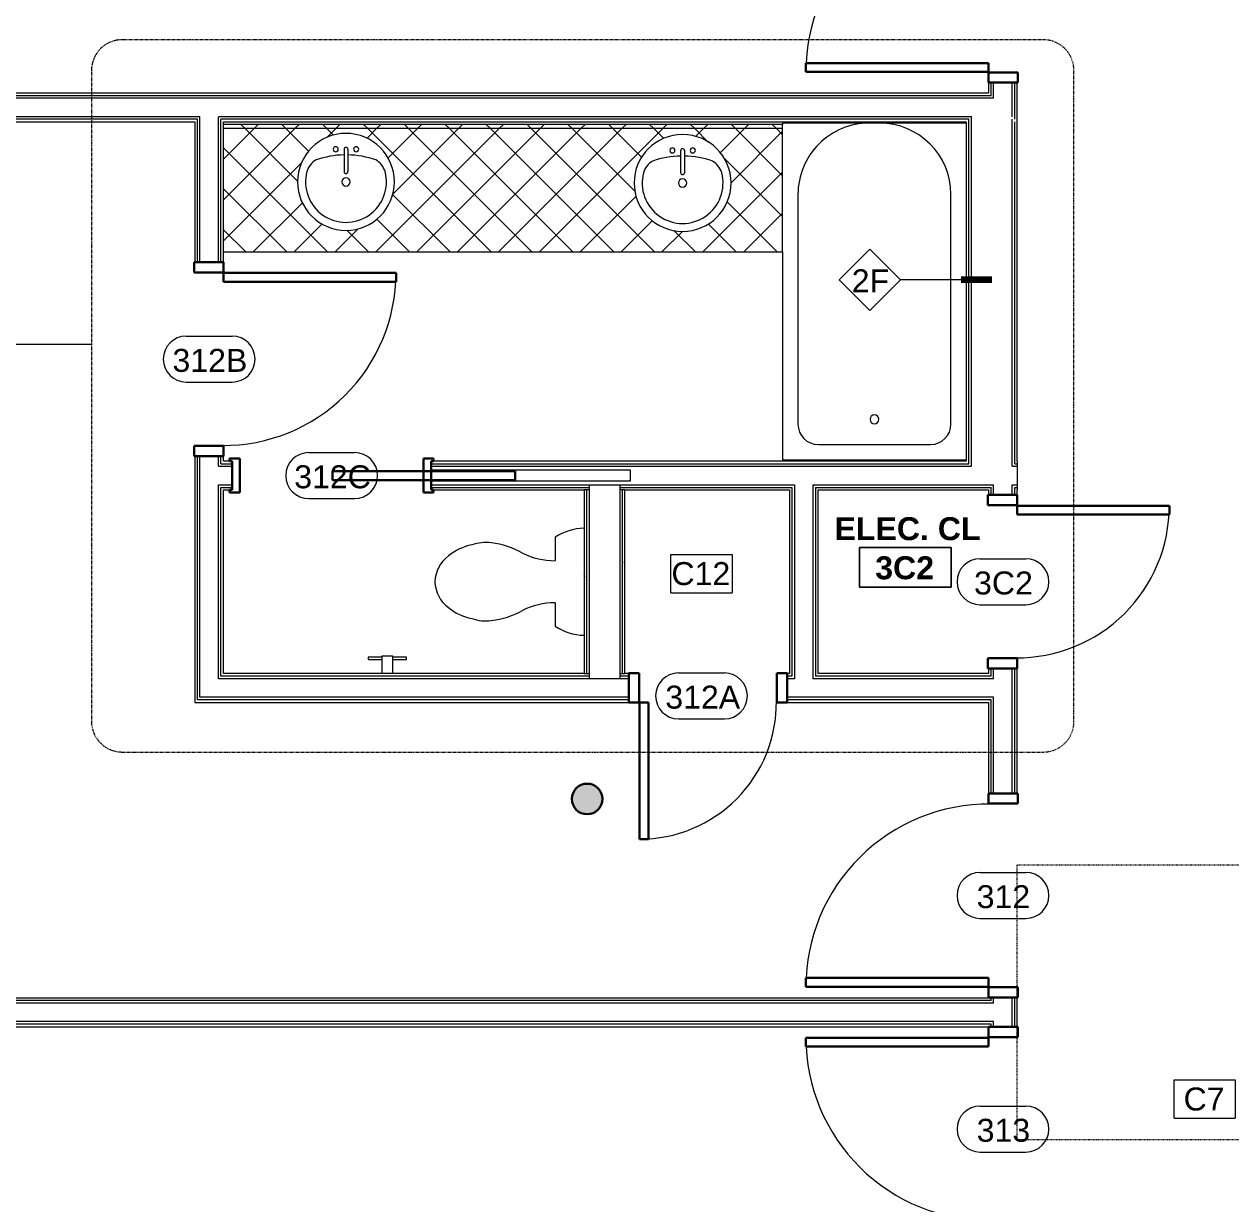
# Model space of a CAD drawing. Header units: inches. Extents: x -1176 to 1474, y -2632 to 978.
# Drawn here: x -844.5 to -607.9, y 232 to 463.2 of the extents above; entities that cross this region are included whole.
import ezdxf

# ---------------------------------------------------------------- set-up
doc = ezdxf.new("R2010")
doc.units = ezdxf.units.IN
doc.header["$MEASUREMENT"] = 0
doc.linetypes.add('Dash', pattern=[0.25, 0.125, -0.125])
doc.linetypes.add('Dash Dot 3_16_', pattern=[0.3125, 0.1875, -0.0625, 0, -0.0625])
for name, color, linetype, lineweight in [('A-ANNO-KEYN', 231, 'Continuous', 9), ('A-ANNO-SYMB', 150, 'Continuous', 9), ('A-AREA-IDEN', 2, 'Continuous', 9), ('A-DOOR', 31, 'Continuous', 18), ('A-DOOR-FRAM', 31, 'Continuous', 30), ('A-DOOR-IDEN', 31, 'Continuous', 9), ('A-GENM', 13, 'Continuous', 18), ('A-WALL', 113, 'Continuous', 18), ('A-WALL-IDEN', 211, 'Continuous', 9), ('A-WALL-PATT', 111, 'Continuous', 18), ('I-WALL', 2, 'Continuous', 18), ('P-SANR-FIXT', 6, 'Continuous', 9), ('Q-CASE', 31, 'Continuous', 9), ('S-COLS', 52, 'Continuous', 18)]:
    doc.layers.add(name, color=color, linetype=linetype, lineweight=lineweight)
doc.styles.add('Arial', font='arial.ttf', dxfattribs={"height": 4.5})
doc.styles.add('Swis721 Lt BT', font='swissl.ttf', dxfattribs={"height": 4.5})
doc.styles.add('Swis721 Lt BT_B', font='', dxfattribs={"height": 4.5})
doc.styles.get('Swis721 Lt BT_B').set_extended_font_data('Swis721 Lt BT', bold=True)
pattern_1 = [(45, (758.174, -443.561), (-4.006467, 4.006467), []), (135, (758.174, -443.561), (-4.006467, -4.006467), [])]
pattern_2 = [(0, (0, 0), (15.36, 3.84), [0.634, -10.886, 0.634, -10.886, -61.44]), (0, (0, 0), (15.36, 3.84), [-23.04, 0.634, -22.406, 0.634, -10.886, -26.88]), (0, (0, 0), (15.36, 3.84), [-57.6, 0.634, -7.046, 0.634, -18.566]), (120, (5.76, 1.92), (-11.005538, 11.38215), [0.634, -10.886, 0.634, -10.886, -61.44]), (120, (5.76, 1.92), (-11.005538, 11.38215), [-23.04, 0.634, -22.406, 0.634, -10.886, -26.88]), (120, (5.76, 1.92), (-11.005538, 11.38215), [-57.6, 0.634, -7.046, 0.634, -18.566]), (240, (7.68, 9.6), (-4.354462, -15.22215), [0.634, -10.886, 0.634, -10.886, -61.44]), (240, (7.68, 9.6), (-4.354462, -15.22215), [-23.04, 0.634, -22.406, 0.634, -10.886, -26.88]), (240, (7.68, 9.6), (-4.354462, -15.22215), [-57.6, 0.634, -7.046, 0.634, -18.566])]

# ---------------------------------------------------------------- blocks, each defined once
blk = doc.blocks.new('Concrete-Round-Column - 10_-7020184-3rd Floor Construction')
at = {"layer": 'S-COLS', "lineweight": 9}
blk.add_hatch(color=7, dxfattribs=at).paths.add_polyline_path([(0, -3), (1.15, -2.77), (2.12, -2.12), (2.77, -1.15), (3, 0), (2.77, 1.15), (2.12, 2.12), (1.15, 2.77), (0, 3), (-1.15, 2.77), (-2.12, 2.12), (-2.77, 1.15), (-3, 0), (-2.77, -1.15), (-2.12, -2.12), (-1.15, -2.77)], flags=0)
at = {"layer": 'S-COLS', "color": 8, "lineweight": 30}
for start, end in [(360, 180), (180, 360)]:
    blk.add_arc((0, 0), 3, start, end, dxfattribs=at)
blk = doc.blocks.new('Single Flush - D1 3_ X 8_-8249534-3rd Floor Construction')
at = {"layer": 'A-DOOR', "lineweight": 30}
for p, q in [((16.15625, 38.625), (16.15625, 2.8125)), ((17.90625, 38.625), (16.15625, 38.625)), ((17.90625, 2.8125), (17.90625, 38.625)), ((16.15625, 2.8125), (17.90625, 2.8125))]:
    blk.add_line(p, q, dxfattribs=at)
at = {"layer": 'A-DOOR', "lineweight": 9}
blk.add_arc((17.90625, 2.8125), 35.8125, 90, 180.5, dxfattribs=at)
at = {"layer": 'A-DOOR-FRAM'}
for p, q in [((-20, -2.9375), (-20, 2.8125)), ((-20, 2.8125), (-18, 2.8125)), ((-18, -2.9375), (-18, 2.8125)), ((18.000004, -2.9375), (18.000004, 2.8125)), ((18.000004, 2.8125), (20.000004, 2.8125)), ((20.000004, -2.9375), (20.000004, 2.8125)), ((-20, -2.9375), (-18, -2.9375)), ((18.000004, -2.9375), (20.000004, -2.9375))]:
    blk.add_line(p, q, dxfattribs=at)
blk = doc.blocks.new('C-Counter Top - ADJ HEIGHT-8523263-3rd Floor Construction')
at = {"layer": 'Q-CASE'}
h = blk.add_hatch(dxfattribs=at)
h.set_pattern_fill('FP_4', color=256, style=0, pattern_type=2)
h.set_pattern_definition(pattern_1)
h.paths.add_polyline_path([(62.35, -0.75), (62.35, 0), (-47.26, 0), (-47.26, -0.75), (-3.11, -0.75)], flags=0)
h = blk.add_hatch(dxfattribs=at)
h.set_pattern_fill('FP_4', color=256, style=0, pattern_type=2)
h.set_pattern_definition(pattern_1)
h.paths.add_polyline_path([(33.47, -25), (62.35, -25), (62.35, -0.75), (-47.26, -0.75), (-47.26, -25), (33.23, -25)], flags=0)
h.paths.add_polyline_path([(42.73, -20.98), (40.61, -20.74), (38.61, -20.03), (36.81, -18.9), (35.3, -17.4), (34.17, -15.6), (33.47, -13.59), (33.23, -11.48), (33.47, -9.36), (34.17, -7.35), (35.3, -5.55), (36.81, -4.05), (38.61, -2.92), (40.61, -2.21), (42.73, -1.98), (44.84, -2.21), (46.85, -2.92), (48.65, -4.05), (50.16, -5.55), (51.29, -7.35), (51.99, -9.36), (52.23, -11.48), (51.99, -13.59), (51.29, -15.6), (50.16, -17.4), (48.65, -18.9), (46.85, -20.03), (44.84, -20.74)], flags=0)
h.paths.add_polyline_path([(-23.26, -20.76), (-25.38, -20.52), (-27.38, -19.82), (-29.19, -18.69), (-30.69, -17.18), (-31.82, -15.38), (-32.52, -13.38), (-32.76, -11.26), (-32.52, -9.15), (-31.82, -7.14), (-30.69, -5.34), (-29.19, -3.83), (-27.38, -2.7), (-25.38, -2), (-23.26, -1.76), (-21.15, -2), (-19.14, -2.7), (-17.34, -3.83), (-15.83, -5.34), (-14.7, -7.14), (-14, -9.15), (-13.76, -11.26), (-14, -13.38), (-14.7, -15.38), (-15.83, -17.18), (-17.34, -18.69), (-19.14, -19.82), (-21.15, -20.52)], flags=0)
for p, q in [((62.35, 0), (-47.26, 0)), ((62.35, -0.75), (62.35, 0)), ((-47.26, -0.75), (62.35, -0.75)), ((62.35, -25), (62.35, -0.75)), ((-47.26, -25), (62.35, -25))]:
    blk.add_line(p, q, dxfattribs=at)
blk = doc.blocks.new('Sink Vanity-Round - 19_ x 19_-V8-3rd Floor Construction')
at = {"layer": 'P-SANR-FIXT'}
for p, q in [((3.43, -9.73), (3.43, -5.36)), ((4.18, -9.73), (4.18, -5.36))]:
    blk.add_line(p, q, dxfattribs=at)
for centre, radius, start, end in [((3.81, -3.35), 9.5, 90, 270), ((3.81, -3.35), 9.5, 270, 90), ((3.81, -3.35), 7.93, 345.3071, 194.6929), ((3.81, -3.35), 0.812, 0, 180), ((3.81, -3.35), 0.812, 180, 0), ((0.05, -4.11), 4.12, 197.8096, 239.2073), ((3.81, -5.36), 0.375, 0, 180), ((7.56, -4.11), 4.12, 300.7927, 342.1904), ((3.81, 9.17), 17.81, 250.7914, 268.7933), ((1.81, -9.73), 0.5, 0, 180), ((3.81, 9.17), 17.81, 271.2067, 289.2086), ((5.81, -9.73), 0.5, 0, 180), ((1.81, -9.73), 0.5, 180, 0), ((3.81, -9.73), 0.375, 180, 0), ((5.81, -9.73), 0.5, 180, 0)]:
    blk.add_arc(centre, radius, start, end, dxfattribs=at)
blk = doc.blocks.new('Sink Vanity-Round - 19_ x 19_-4918671-3rd Floor Construction')
at = {"layer": 'P-SANR-FIXT'}
for p, q in [((3.43, 9.73), (3.43, 5.36)), ((4.18, 9.73), (4.18, 5.36))]:
    blk.add_line(p, q, dxfattribs=at)
for centre, radius, start, end in [((3.81, 3.35), 9.5, 90, 270), ((3.81, 3.35), 9.5, 270, 90), ((1.81, 9.73), 0.5, 360, 180), ((1.81, 9.73), 0.5, 180, 360), ((3.81, 9.73), 0.375, 360, 180), ((5.81, 9.73), 0.5, 0, 180), ((5.81, 9.73), 0.5, 180, 360), ((0.05, 4.11), 4.12, 120.7927, 162.1904), ((3.81, -9.17), 17.81, 91.2067, 109.2086), ((3.81, -9.17), 17.81, 70.7914, 88.7933), ((7.56, 4.11), 4.12, 17.8096, 59.2073), ((3.81, 3.35), 7.93, 165.3071, 14.6929), ((3.81, 5.36), 0.375, 180, 360), ((3.81, 3.35), 0.812, 360, 180), ((3.81, 3.35), 0.813, 180, 360)]:
    blk.add_arc(centre, radius, start, end, dxfattribs=at)
blk = doc.blocks.new('Single Flush - D1 3_ X 8_-8250001-3rd Floor Construction')
at = {"layer": 'A-DOOR', "lineweight": 30}
for p, q in [((16.15625, -2.8125), (17.90625, -2.8125)), ((16.15625, -38.625), (16.15625, -2.8125)), ((17.90625, -2.8125), (17.90625, -38.625)), ((17.90625, -38.625), (16.15625, -38.625))]:
    blk.add_line(p, q, dxfattribs=at)
at = {"layer": 'A-DOOR', "lineweight": 9}
blk.add_arc((17.90625, -2.8125), 35.8125, 179.5, 270, dxfattribs=at)
at = {"layer": 'A-DOOR-FRAM'}
for p, q in [((-20, 2.9375), (-20, -2.8125)), ((-20, 2.9375), (-18, 2.9375)), ((-18, 2.9375), (-18, -2.8125)), ((18.000004, 2.9375), (18.000004, -2.8125)), ((18.000004, 2.9375), (20.000004, 2.9375)), ((20.000004, 2.9375), (20.000004, -2.8125)), ((-20, -2.8125), (-18, -2.8125)), ((18.000004, -2.8125), (20.000004, -2.8125))]:
    blk.add_line(p, q, dxfattribs=at)
blk = doc.blocks.new('Single Flush - D2 2_10_ X 8_-8249392-3rd Floor Construction')
at = {"layer": 'A-DOOR', "lineweight": 30}
for p, q in [((15.15625, -2.8125), (16.90625, -2.8125)), ((15.15625, -36.625), (15.15625, -2.8125)), ((16.90625, -2.8125), (16.90625, -36.625)), ((16.90625, -36.625), (15.15625, -36.625))]:
    blk.add_line(p, q, dxfattribs=at)
at = {"layer": 'A-DOOR', "lineweight": 9}
blk.add_arc((16.90625, -2.8125), 33.8125, 179.5, 270, dxfattribs=at)
at = {"layer": 'A-DOOR-FRAM'}
for p, q in [((-19, 2.9375), (-19, -2.8125)), ((-19, 2.9375), (-17, 2.9375)), ((-17, 2.9375), (-17, -2.8125)), ((17.000004, 2.9375), (17.000004, -2.8125)), ((17.000004, 2.9375), (19.000004, 2.9375)), ((19.000004, 2.9375), (19.000004, -2.8125)), ((-19, -2.8125), (-17, -2.8125)), ((17.000004, -2.8125), (19.000004, -2.8125))]:
    blk.add_line(p, q, dxfattribs=at)
blk = doc.blocks.new('Tub-Rectangular-3D - Tub-Rectangular-3D 3-8522886-3rd Floor Construction')
at = {"layer": 'P-SANR-FIXT'}
for p, q in [((-2.97, 41), (-43.72, 41)), ((-43.72, 41), (-43.72, 5)), ((22.28, 41), (22.03, 41)), ((22.28, 5), (22.28, 41)), ((8.28, 38), (-36.72, 38)), ((-40.72, 34), (-40.72, 12)), ((22.28, 22), (22.28, 24)), ((-36.72, 8), (8.28, 8))]:
    blk.add_line(p, q, dxfattribs=at)
for centre, radius, start, end in [((-36.72, 34), 4, 90, 180), ((8.28, 24), 14, 360, 90), ((-35.77, 23), 0.875, 90, 270), ((-35.77, 23), 0.875, 270, 90), ((8.28, 22), 14, 270, 0), ((-36.72, 12), 4, 180, 270)]:
    blk.add_arc(centre, radius, start, end, dxfattribs=at)
blk = doc.blocks.new('P-Toilet-Floor-3D - Floor Mount-V21-3rd Floor Construction')
at = {"layer": 'P-SANR-FIXT'}
for p, q in [((-8.7, -8.31), (-4.13, -8.31)), ((4.13, -8.31), (8.7, -8.31))]:
    blk.add_line(p, q, dxfattribs=at)
for centre, radius, start, end in [((0.69, -2.25), 11.19, 181.9589, 212.8527), ((-0.69, -2.25), 11.19, 327.1473, 358.0411), ((-17.85, -8.46), 13.72, 332.9997, 0.6089), ((17.85, -8.46), 13.72, 179.3911, 207.0003), ((9.41, -22.94), 17.16, 151.2397, 172.7867), ((-9.41, -22.94), 17.16, 7.2133, 28.7603), ((0.88, -21.86), 8.56, 172.7867, 198.8936), ((-0.88, -21.86), 8.56, 341.1064, 7.2133), ((2.68, -22.72), 10.08, 190.9157, 219.9319), ((-2.68, -22.72), 10.08, 320.0681, 349.0843), ((0.18, -25.42), 6.45, 215.8378, 268.4031), ((-0.18, -25.42), 6.45, 271.5969, 324.1622)]:
    blk.add_arc(centre, radius, start, end, dxfattribs=at)
blk = doc.blocks.new('Single Flush Pocket - D5 3_ X 8_-6998484-3rd Floor Construction')
at = {"layer": 'A-DOOR', "lineweight": 30}
for p, q in [((0.1875, 0.875), (36, 0.875)), ((0.1875, -0.875), (0.1875, 0.875)), ((36, 0.875), (36, -0.875)), ((36, -0.875), (0.1875, -0.875))]:
    blk.add_line(p, q, dxfattribs=at)
at = {"layer": 'A-DOOR', "lineweight": 9}
blk.add_arc((36, -0.875), 35.8125, 179.5, 180, dxfattribs=at)
at = {"layer": 'A-DOOR-FRAM'}
for p, q in [((-20, 3.3125), (-20, 2.8125)), ((-20, 3.3125), (-18, 3.3125)), ((-20, 2.8125), (-19.5, 2.8125)), ((-19.5, 2.8125), (-19.5, -2.8125)), ((-18, 3.3125), (-18, -3.3125)), ((18.000004, 3.3125), (18.000004, -3.3125)), ((18.000004, 3.3125), (20.000004, 3.3125)), ((19.500004, 2.8125), (19.500004, -2.8125)), ((19.500004, 2.8125), (20.000004, 2.8125)), ((20.000004, 3.3125), (20.000004, 2.8125)), ((-20, -3.3125), (-20, -2.8125)), ((-20, -2.8125), (-19.5, -2.8125)), ((-20, -3.3125), (-18, -3.3125)), ((18.000004, -3.3125), (20.000004, -3.3125)), ((19.500004, -2.8125), (20.000004, -2.8125)), ((20.000004, -3.3125), (20.000004, -2.8125))]:
    blk.add_line(p, q, dxfattribs=at)
blk = doc.blocks.new('Single Flush - D2 2_3_ X 8_-8525730-3rd Floor Construction')
at = {"layer": 'A-DOOR', "lineweight": 30}
for p, q in [((11.65625, 29.625), (11.65625, 2.8125)), ((13.40625, 29.625), (11.65625, 29.625)), ((13.40625, 2.8125), (13.40625, 29.625)), ((11.65625, 2.8125), (13.40625, 2.8125))]:
    blk.add_line(p, q, dxfattribs=at)
at = {"layer": 'A-DOOR', "lineweight": 9}
blk.add_arc((13.40625, 2.8125), 26.8125, 90, 180.5, dxfattribs=at)
at = {"layer": 'A-DOOR-FRAM'}
for p, q in [((-15.5, -2.9375), (-15.5, 2.8125)), ((-15.5, 2.8125), (-13.5, 2.8125)), ((-13.5, -2.9375), (-13.5, 2.8125)), ((13.500004, -2.9375), (13.500004, 2.8125)), ((13.500004, 2.8125), (15.500004, 2.8125)), ((15.500004, -2.9375), (15.500004, 2.8125)), ((-15.5, -2.9375), (-13.5, -2.9375)), ((13.500004, -2.9375), (15.500004, -2.9375))]:
    blk.add_line(p, q, dxfattribs=at)
blk = doc.blocks.new('Single Flush - D2 3_ X 8_-8252914-3rd Floor Construction')
at = {"layer": 'A-DOOR', "color": 8, "lineweight": 30}
for p, q in [((-17.67, -14.5), (17.6, -8.28)), ((17.6, -8.28), (17.91, -10)), ((17.91, -10), (-17.36, -16.22)), ((-17.36, -16.22), (-17.67, -14.5))]:
    blk.add_line(p, q, dxfattribs=at)
at = {"layer": 'A-DOOR', "lineweight": 9}
blk.add_arc((17.91, -10), 35.81, 179.5, 190, dxfattribs=at)
at = {"layer": 'A-DOOR-FRAM', "color": 8}
for p, q in [((-20, -4.25), (-20, -10)), ((-20, -4.25), (-18, -4.25)), ((-18, -4.25), (-18, -10)), ((18, -4.25), (18, -10)), ((18, -4.25), (20, -4.25)), ((20, -4.25), (20, -10)), ((-20, -10), (-18, -10)), ((18, -10), (20, -10))]:
    blk.add_line(p, q, dxfattribs=at)
at = {"layer": 'A-GENM', "linetype": 'Dash', "lineweight": 9}
for p, q in [((-17.91, 57.81), (-29.91, 57.81)), ((-29.91, 45.5), (-29.91, 57.81)), ((-17.91, 57.81), (17.91, 57.81)), ((-17.91, 45.5), (-17.91, 57.81)), ((17.91, 45.5), (17.91, 57.81)), ((-35.91, -10), (-35.91, -69.81)), ((17.87, -10), (17.91, -10)), ((17.91, -10), (17.91, -69.81)), ((-35.91, -69.81), (-10, -69.81)), ((-4.22, -69.81), (17.91, -69.81))]:
    blk.add_line(p, q, dxfattribs=at)
blk = doc.blocks.new('P-Toilet_Paper_Holder - 7 1_2_x3 1_2_x7 1_4_-2803415-3rd Floor Construction')
at = {"layer": 'P-SANR-FIXT'}
for p, q in [((-777.07, 339.19), (-777.07, 338.69)), ((-774.32, 339.19), (-777.07, 339.19)), ((-777.07, 338.69), (-774.32, 338.69)), ((-774.32, 335.94), (-774.32, 339.44)), ((-774.32, 339.44), (-772.32, 339.44)), ((-772.32, 339.44), (-772.32, 335.94)), ((-769.57, 339.19), (-772.32, 339.19)), ((-772.32, 338.69), (-769.57, 338.69)), ((-769.57, 338.69), (-769.57, 339.19))]:
    blk.add_line(p, q, dxfattribs=at)
blk = doc.blocks.new('Single Flush - D2 2_6_ X 8_-8253023-3rd Floor Construction')
at = {"layer": 'A-DOOR', "lineweight": 30}
for p, q in [((13.15625, -2.8125), (14.90625, -2.8125)), ((13.15625, -32.625), (13.15625, -2.8125)), ((14.90625, -2.8125), (14.90625, -32.625)), ((14.90625, -32.625), (13.15625, -32.625))]:
    blk.add_line(p, q, dxfattribs=at)
at = {"layer": 'A-DOOR', "lineweight": 9}
blk.add_arc((14.90625, -2.8125), 29.8125, 179.5, 270, dxfattribs=at)
at = {"layer": 'A-DOOR-FRAM'}
for p, q in [((-17, 2.9375), (-17, -2.8125)), ((-17, 2.9375), (-15, 2.9375)), ((-15, 2.9375), (-15, -2.8125)), ((15.000004, 2.9375), (15.000004, -2.8125)), ((15.000004, 2.9375), (17.000004, 2.9375)), ((17.000004, 2.9375), (17.000004, -2.8125)), ((-17, -2.8125), (-15, -2.8125)), ((15.000004, -2.8125), (17.000004, -2.8125))]:
    blk.add_line(p, q, dxfattribs=at)
blk = doc.blocks.new('Door Tag - Door Tag-41184-3rd Floor Construction')
at = {"layer": 'A-DOOR-IDEN'}
for p, q in [((-0.09375, 0.09375), (0.09375, 0.09375)), ((-0.09375, -0.09375), (0.09375, -0.09375))]:
    blk.add_line(p, q, dxfattribs=at)
for centre, start, end in [((-0.09375, 0), 90, 270), ((0.09375, 0), 270, 90)]:
    blk.add_arc(centre, 0.09375, start, end, dxfattribs=at)
blk = doc.blocks.new('Keynote Tag - Keynote Number - Boxed-135510-3rd Floor Construction')
at = {"layer": 'A-ANNO-KEYN'}
for p, q in [((-0.125, -0.0792), (-0.125, 0.0781)), ((-0.125, 0.0781), (0.125, 0.0781)), ((0.125, 0.0781), (0.125, -0.0792)), ((-0.125, -0.0792), (0.125, -0.0792))]:
    blk.add_line(p, q, dxfattribs=at)
blk = doc.blocks.new('Wall Tag - 1_4_-62626-3rd Floor Construction')
at = {"layer": 'A-WALL-IDEN'}
for p, q in [((-0.125, 0), (0, 0.125)), ((0, 0.125), (0.125, 0)), ((-0.125, 0), (0, -0.125)), ((0, -0.125), (0.125, 0))]:
    blk.add_line(p, q, dxfattribs=at)
blk = doc.blocks.new('Room Tag - Room Name and Number-3379422-3rd Floor Construction')
at = {"layer": 'A-AREA-IDEN'}
for p, q in [((-0.1881, -0.1636), (-0.1881, -0.0018)), ((-0.1881, -0.0018), (0.1869, -0.0018)), ((0.1869, -0.0018), (-0.1881, -0.0018)), ((-0.1881, -0.0018), (-0.1881, -0.1636)), ((0.1869, -0.0018), (0.1869, -0.1636)), ((0.1869, -0.1636), (0.1869, -0.0018)), ((0.1869, -0.1636), (-0.1881, -0.1636)), ((-0.1881, -0.1636), (0.1869, -0.1636))]:
    blk.add_line(p, q, dxfattribs=at)

msp = doc.modelspace()

# ---------------------------------------------------------------- hatches: boundary and pattern name
at = {"layer": 'A-WALL-PATT', "lineweight": 9}
h = msp.add_hatch(dxfattribs=at)
h.set_pattern_fill('FP_1', color=256, style=0, pattern_type=2)
h.set_pattern_definition(pattern_2)
h.paths.add_polyline_path([(-734.76, 335.94), (-734.26, 335.94), (-734.26, 371.94), (-734.76, 371.94), (-734.76, 349.09)], flags=0)
h = msp.add_hatch(dxfattribs=at)
h.set_pattern_fill('FP_1', color=256, style=0, pattern_type=2)
h.set_pattern_definition(pattern_2)
h.paths.add_polyline_path([(-727.26, 335.94), (-726.76, 335.94), (-726.76, 371.94), (-727.26, 371.94), (-727.26, 349.09)], flags=0)

# ---------------------------------------------------------------- linework, layer by layer
at = {"layer": 'A-ANNO-SYMB', "linetype": 'Dash Dot 3_16_'}
for p, q in [((-644.71, 460.15), (-825.33, 460.15)), ((-831.33, 454.15), (-831.33, 326.57)), ((-638.71, 326.57), (-638.71, 454.15)), ((-825.33, 320.57), (-644.71, 320.57))]:
    msp.add_line(p, q, dxfattribs=at)
at = {"layer": 'A-ANNO-SYMB'}
msp.add_line((-831.33, 400.41), (-889.31, 400.41), dxfattribs=at)
at = {"layer": 'A-ANNO-SYMB', "linetype": 'Dash Dot 3_16_'}
for centre, start, end in [((-825.33, 454.15), 90, 180), ((-644.71, 454.15), 0, 90), ((-825.33, 326.57), 180, 270), ((-644.71, 326.57), 270, 0)]:
    msp.add_arc(centre, 6, start, end, dxfattribs=at)
at = {"layer": 'A-WALL'}
for p, q in [((-654.95, 449.19), (-654.95, 451.75)), ((-654.45, 448.69), (-654.45, 451.75)), ((-650.82, 445.06), (-650.82, 451.75)), ((-650.32, 444.56), (-650.32, 451.75)), ((-654.95, 449.19), (-1004.06, 449.19)), ((-654.45, 448.69), (-1004.06, 448.69)), ((-810.06, 445.06), (-1004.06, 445.06)), ((-810.06, 416.56), (-810.06, 445.06)), ((-806.44, 416.56), (-806.44, 445.06)), ((-658.82, 445.06), (-806.44, 445.06)), ((-658.82, 376.56), (-658.82, 445.06)), ((-810.56, 444.56), (-1004.06, 444.56)), ((-810.56, 416.56), (-810.56, 444.56)), ((-805.94, 416.56), (-805.94, 444.56)), ((-659.32, 444.56), (-805.94, 444.56)), ((-659.32, 377.06), (-659.32, 444.56)), ((-650.82, 376.56), (-650.82, 444.56)), ((-650.32, 377.06), (-650.32, 444.06)), ((-810.56, 330.81), (-810.56, 378.56)), ((-810.06, 331.31), (-810.06, 378.56)), ((-806.44, 376.56), (-806.44, 378.56)), ((-805.94, 377.06), (-805.94, 378.56)), ((-806.44, 376.56), (-803.75, 376.56)), ((-805.94, 377.06), (-803.75, 377.06)), ((-764.75, 377.06), (-659.32, 377.06)), ((-764.75, 376.56), (-658.82, 376.56)), ((-650.82, 376.56), (-649.75, 376.56)), ((-650.32, 377.06), (-649.75, 377.06)), ((-806.44, 334.94), (-806.44, 372.94)), ((-806.44, 372.94), (-803.75, 372.94)), ((-805.94, 335.44), (-805.94, 372.44)), ((-805.94, 372.44), (-803.75, 372.44)), ((-764.75, 372.94), (-693.51, 372.94)), ((-764.75, 372.44), (-733.76, 372.44)), ((-733.76, 371.94), (-734.76, 371.94)), ((-734.26, 371.94), (-734.26, 335.94)), ((-733.76, 372.94), (-733.76, 334.94)), ((-727.76, 372.94), (-727.76, 334.94)), ((-727.76, 372.44), (-694.01, 372.44)), ((-726.76, 371.94), (-727.76, 371.94)), ((-727.26, 371.94), (-727.26, 335.94)), ((-694.01, 372.44), (-694.01, 335.44)), ((-693.51, 372.94), (-693.51, 334.94)), ((-689.88, 372.94), (-654.45, 372.94)), ((-689.88, 372.94), (-689.88, 334.94)), ((-689.38, 372.44), (-654.95, 372.44)), ((-689.38, 372.44), (-689.38, 335.44)), ((-654.95, 370.94), (-654.95, 372.44)), ((-654.45, 370.94), (-654.45, 372.94)), ((-650.82, 372.94), (-649.75, 372.94)), ((-650.82, 370.94), (-650.82, 372.94)), ((-650.32, 372.44), (-649.75, 372.44)), ((-650.32, 370.94), (-650.32, 372.44)), ((-654.95, 335.44), (-654.95, 336.94)), ((-654.45, 334.94), (-654.45, 336.94)), ((-650.82, 312.47), (-650.82, 336.94)), ((-650.32, 312.47), (-650.32, 336.94)), ((-725.95, 334.94), (-806.44, 334.94)), ((-733.76, 335.44), (-805.94, 335.44)), ((-734.76, 335.94), (-733.76, 335.94)), ((-727.76, 335.94), (-726.76, 335.94)), ((-725.95, 335.44), (-727.76, 335.44)), ((-694.01, 335.44), (-694.95, 335.44)), ((-693.51, 334.94), (-694.95, 334.94)), ((-654.45, 334.94), (-689.88, 334.94)), ((-654.95, 335.44), (-689.38, 335.44)), ((-725.95, 331.31), (-810.06, 331.31)), ((-654.45, 331.31), (-694.95, 331.31)), ((-654.45, 312.47), (-654.45, 331.31)), ((-725.95, 330.81), (-810.56, 330.81)), ((-654.95, 330.81), (-694.95, 330.81)), ((-654.95, 312.47), (-654.95, 330.81)), ((-654.95, 271.87), (-654.95, 272.47)), ((-654.45, 271.37), (-654.45, 272.47)), ((-650.82, 266.69), (-650.82, 272.47)), ((-650.32, 266.69), (-650.32, 272.47)), ((-654.95, 271.87), (-1004.06, 271.87)), ((-654.45, 271.37), (-1004.06, 271.37)), ((-654.45, 267.75), (-1004.06, 267.75)), ((-654.45, 266.69), (-654.45, 267.75)), ((-654.95, 267.25), (-1004.06, 267.25)), ((-654.95, 266.69), (-654.95, 267.25))]:
    msp.add_line(p, q, dxfattribs=at)
at = {"layer": 'A-WALL-IDEN'}
msp.add_line((-654.82, 413.1), (-672.71, 413.1), dxfattribs=at)
at = {"layer": 'A-WALL-IDEN', "lineweight": 90}
msp.add_line((-654.82, 413.1), (-660.82, 413.1), dxfattribs=at)
at = {"layer": 'I-WALL'}
for p, q in [((-655.45, 449.69), (-1004.06, 449.69)), ((-655.45, 451.75), (-655.45, 449.69)), ((-649.82, 451.75), (-655.45, 451.75)), ((-649.82, 377.56), (-649.82, 451.75)), ((-1004.06, 444.06), (-811.06, 444.06)), ((-811.06, 444.06), (-811.06, 416.56)), ((-805.44, 416.56), (-805.44, 444.06)), ((-805.44, 444.06), (-659.82, 444.06)), ((-659.82, 444.06), (-659.82, 377.56)), ((-811.06, 416.56), (-805.44, 416.56)), ((-811.06, 378.56), (-811.06, 330.31)), ((-805.44, 378.56), (-811.06, 378.56)), ((-805.44, 377.56), (-805.44, 378.56)), ((-803.75, 377.56), (-805.44, 377.56)), ((-803.75, 375.87), (-803.75, 377.56)), ((-659.82, 377.56), (-764.75, 377.56)), ((-764.75, 377.56), (-764.75, 375.87)), ((-649.75, 377.56), (-649.82, 377.56)), ((-649.75, 371.94), (-649.75, 377.56)), ((-803.79, 373.62), (-803.79, 375.87)), ((-803.79, 375.87), (-803.75, 375.87)), ((-764.75, 375.87), (-725.75, 375.87)), ((-725.75, 375.87), (-725.75, 373.62)), ((-805.44, 335.94), (-805.44, 371.94)), ((-805.44, 371.94), (-803.75, 371.94)), ((-803.75, 373.62), (-803.79, 373.62)), ((-803.75, 371.94), (-803.75, 373.62)), ((-725.75, 373.62), (-764.75, 373.62)), ((-764.75, 373.62), (-764.75, 371.94)), ((-764.75, 371.94), (-734.76, 371.94)), ((-734.76, 371.94), (-734.76, 335.94)), ((-726.76, 371.94), (-694.51, 371.94)), ((-726.76, 335.94), (-726.76, 371.94)), ((-694.51, 371.94), (-694.51, 335.94)), ((-688.88, 371.94), (-655.45, 371.94)), ((-688.88, 335.94), (-688.88, 371.94)), ((-655.45, 371.94), (-655.45, 370.94)), ((-649.82, 371.94), (-649.75, 371.94)), ((-649.82, 370.94), (-649.82, 371.94)), ((-655.45, 370.94), (-649.82, 370.94)), ((-655.45, 336.94), (-655.45, 335.94)), ((-649.82, 336.94), (-655.45, 336.94)), ((-649.82, 312.47), (-649.82, 336.94)), ((-734.76, 335.94), (-805.44, 335.94)), ((-725.95, 335.94), (-726.76, 335.94)), ((-725.95, 330.31), (-725.95, 335.94)), ((-694.51, 335.94), (-694.95, 335.94)), ((-694.95, 335.94), (-694.95, 330.31)), ((-655.45, 335.94), (-688.88, 335.94)), ((-811.06, 330.31), (-725.95, 330.31)), ((-694.95, 330.31), (-655.45, 330.31)), ((-655.45, 330.31), (-655.45, 312.47)), ((-655.45, 312.47), (-649.82, 312.47)), ((-655.45, 272.37), (-1004.06, 272.37)), ((-655.45, 272.47), (-655.45, 272.37)), ((-649.82, 272.47), (-655.45, 272.47)), ((-649.82, 266.69), (-649.82, 272.47)), ((-1004.06, 266.75), (-655.45, 266.75)), ((-655.45, 266.75), (-655.45, 266.69)), ((-655.45, 266.69), (-649.82, 266.69))]:
    msp.add_line(p, q, dxfattribs=at)

# ---------------------------------------------------------------- block references
at = {"layer": 'A-ANNO-KEYN', "xscale": 47.99999999999997, "yscale": 47.99999999999997, "zscale": 47.99999999999997}
for p in [(-711.74, 355.56), (-613.07, 252.61)]:
    msp.add_blockref('Keynote Tag - Keynote Number - Boxed-135510-3rd Floor Construction', p, dxfattribs=at)
at = {"layer": 'A-AREA-IDEN', "xscale": 47.99999999999997, "yscale": 47.99999999999997, "zscale": 47.99999999999997}
msp.add_blockref('Room Tag - Room Name and Number-3379422-3rd Floor Construction', (-671.73, 360.73), dxfattribs=at)
at = {"layer": 'A-DOOR'}
for name, p, rotation in [('Single Flush - D1 3_ X 8_-8250001-3rd Floor Construction', (-652.63, 471.75), 269.9999999999999), ('Single Flush - D2 2_10_ X 8_-8249392-3rd Floor Construction', (-808.25, 397.56), 89.99999999999991), ('Single Flush - D2 2_6_ X 8_-8253023-3rd Floor Construction', (-652.63, 353.94), 89.99999999999991), ('Single Flush - D2 2_3_ X 8_-8525730-3rd Floor Construction', (-710.45, 333.12), 180), ('Single Flush - D1 3_ X 8_-8250001-3rd Floor Construction', (-652.63, 292.47), 269.9999999999999), ('Single Flush - D2 3_ X 8_-8252914-3rd Floor Construction', (-580.07, 262.47), 269.9999999999999), ('Single Flush - D1 3_ X 8_-8249534-3rd Floor Construction', (-652.63, 246.69), 89.99999999999991)]:
    msp.add_blockref(name, p, dxfattribs=dict(at, rotation=rotation))
msp.add_blockref('Single Flush Pocket - D5 3_ X 8_-6998484-3rd Floor Construction', (-784.25, 374.75), dxfattribs=at)
at = {"layer": 'A-DOOR-IDEN', "xscale": 47.99999999999997, "yscale": 47.99999999999997, "zscale": 47.99999999999997}
for p in [(-808.25, 397.56), (-784.25, 374.75), (-652.63, 353.94), (-711.74, 331.57), (-652.63, 292.47), (-652.63, 246.69)]:
    msp.add_blockref('Door Tag - Door Tag-41184-3rd Floor Construction', p, dxfattribs=at)
at = {"layer": 'A-WALL-IDEN', "xscale": 47.99999999999997, "yscale": 47.99999999999997, "zscale": 47.99999999999997}
msp.add_blockref('Wall Tag - 1_4_-62626-3rd Floor Construction', (-678.71, 413.1), dxfattribs=at)
at = {"layer": 'P-SANR-FIXT'}
for name, p, rotation in [('Tub-Rectangular-3D - Tub-Rectangular-3D 3-8522886-3rd Floor Construction', (-654.82, 421.54), 89.99999999999991), ('Sink Vanity-Round - 19_ x 19_-V8-3rd Floor Construction', (-777.63, 428.95), 180), ('P-Toilet-Floor-3D - Floor Mount-V21-3rd Floor Construction', (-732.13, 353.94), 270.0000000000003)]:
    msp.add_blockref(name, p, dxfattribs=dict(at, rotation=rotation))
for name, p in [('Sink Vanity-Round - 19_ x 19_-4918671-3rd Floor Construction', (-719.25, 428.73)), ('P-Toilet_Paper_Holder - 7 1_2_x3 1_2_x7 1_4_-2803415-3rd Floor Construction', (0, 0))]:
    msp.add_blockref(name, p, dxfattribs=at)
at = {"layer": 'Q-CASE'}
msp.add_blockref('C-Counter Top - ADJ HEIGHT-8523263-3rd Floor Construction', (-758.17, 443.56), dxfattribs=at)
at = {"layer": 'S-COLS', "lineweight": 9}
msp.add_blockref('Concrete-Round-Column - 10_-7020184-3rd Floor Construction', (-734.16, 311.37), dxfattribs=at)

# ---------------------------------------------------------------- texts
at = {"layer": 'A-ANNO-KEYN', "char_height": 4.5, "attachment_point": 1, "style": 'Arial'}
for s, insert, width in [('C12', (-717.63, 357.79), 14.0895), ('C7', (-617.21, 254.83), 9.8475)]:
    msp.add_mtext(s, dxfattribs=dict(at, insert=insert, width=width))
at = {"layer": 'A-AREA-IDEN', "char_height": 4.5, "attachment_point": 1, "style": 'Swis721 Lt BT_B'}
for s, insert, width in [('ELEC. CL', (-685.66, 366.59), 33.633), ('3C2', (-677.67, 358.93), 13.938)]:
    msp.add_mtext(s, dxfattribs=dict(at, insert=insert, width=width))
at = {"layer": 'A-DOOR-IDEN', "char_height": 4.5, "attachment_point": 1, "style": 'Swis721 Lt BT'}
for s, insert, width in [('312B', (-815.46, 399.57), 17.271), ('312C', (-791.58, 376.76), 17.574), ('3C2', (-658.29, 355.95), 13.4835), ('312A', (-718.83, 333.58), 16.968), ('312', (-657.78, 294.48), 12.2715), ('313', (-657.78, 248.7), 12.2715)]:
    msp.add_mtext(s, dxfattribs=dict(at, insert=insert, width=width))
at = {"layer": 'A-WALL-IDEN', "insert": (-682.28, 415.16), "char_height": 4.5, "width": 8.484, "attachment_point": 1, "style": 'Swis721 Lt BT'}
msp.add_mtext('2F', dxfattribs=at)

doc.saveas('drawing.dxf')
